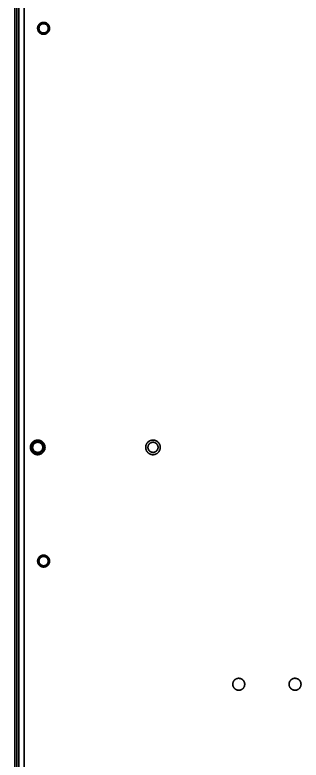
# Model space of a CAD drawing. Extents: x 5819 to 10669, y -850 to 3886.
# Drawn here: x 8371.6 to 8478.3, y 2911.4 to 3189.7 of the extents above; entities that cross this region are included whole.
import ezdxf

# ---------------------------------------------------------------- set-up
doc = ezdxf.new("R2010")
doc.units = 0
doc.header["$LTSCALE"] = 5
doc.layers.add('1', color=7, linetype='CONTINUOUS', true_color=0xffffff)

msp = doc.modelspace()

# ---------------------------------------------------------------- linework, layer by layer
at = {"layer": '1', "color": 7, "linetype": 'Continuous', "lineweight": 35}
for p, q in [((8373.07, 2751.53), (8373.07, 3749.53)), ((8371.57, 3748.53), (8371.57, 2734.53)), ((8372.25, 2737.53), (8372.25, 3745.53)), ((8375.07, 3703.26), (8375.07, 2864.39))]:
    msp.add_line(p, q, dxfattribs=at)
for points, knots in [([(8382.27, 3182.48), (8383, 3182.6), (8383.65, 3182.95), (8384.16, 3183.5), (8384.45, 3184.17), (8384.52, 3184.91), (8384.33, 3185.63), (8383.93, 3186.25), (8383.34, 3186.7), (8382.64, 3186.95), (8381.9, 3186.95), (8381.2, 3186.7), (8380.62, 3186.25), (8380.21, 3185.63), (8380.03, 3184.91), (8380.09, 3184.17), (8380.39, 3183.5), (8380.89, 3182.95), (8381.54, 3182.6), (8382.27, 3182.48)], [0, 0, 0.05263, 0.105262, 0.157895, 0.210526, 0.263159, 0.315791, 0.368421, 0.421053, 0.473684, 0.526315, 0.578947, 0.631578, 0.684208, 0.73684, 0.789473, 0.842104, 0.894738, 0.947368, 1, 1]), ([(8382.27, 3182.98), (8381.73, 3183.06), (8381.1, 3183.43), (8380.67, 3184.01), (8380.52, 3184.73), (8380.67, 3185.44), (8381.1, 3186.03), (8381.73, 3186.39), (8382.46, 3186.47), (8383.15, 3186.24), (8383.69, 3185.75), (8383.98, 3185.09), (8383.98, 3184.36), (8383.69, 3183.7), (8383.15, 3183.21), (8382.46, 3182.99), (8382.27, 3182.98)], [0, 0, 0.050146, 0.116795, 0.183445, 0.250094, 0.316743, 0.383388, 0.450038, 0.516685, 0.583332, 0.649984, 0.71663, 0.783276, 0.849926, 0.916575, 0.983223, 1, 1]), ([(8380.07, 3025.46), (8380.75, 3025.54), (8381.58, 3025.9), (8382.24, 3026.52), (8382.67, 3027.31), (8382.82, 3028.21), (8382.67, 3029.1), (8382.24, 3029.9), (8381.58, 3030.51), (8380.75, 3030.87), (8379.85, 3030.95), (8378.97, 3030.72), (8378.21, 3030.23), (8377.65, 3029.52), (8377.36, 3028.66), (8377.36, 3027.75), (8377.65, 3026.9), (8378.21, 3026.18), (8378.97, 3025.69), (8379.85, 3025.47), (8380.07, 3025.46)], [0, 0, 0.039547, 0.092171, 0.144794, 0.197418, 0.250043, 0.302669, 0.355292, 0.407915, 0.460539, 0.513165, 0.56579, 0.618414, 0.671037, 0.723664, 0.776289, 0.828912, 0.881538, 0.934162, 0.986786, 1, 1]), ([(8380.07, 3025.96), (8379.38, 3026.07), (8378.57, 3026.53), (8378.02, 3027.29), (8377.82, 3028.21), (8378.02, 3029.12), (8378.57, 3029.88), (8379.38, 3030.35), (8380.31, 3030.44), (8381.2, 3030.16), (8381.89, 3029.53), (8382.27, 3028.67), (8382.27, 3027.74), (8381.89, 3026.88), (8381.2, 3026.26), (8380.31, 3025.97), (8380.07, 3025.96)], [0, 0, 0.050145, 0.116794, 0.183444, 0.250093, 0.316738, 0.383385, 0.450034, 0.516682, 0.58333, 0.64998, 0.716629, 0.783277, 0.849927, 0.916576, 0.983222, 1, 1]), ([(8381.97, 3028.23), (8381.95, 3028.54), (8381.74, 3029.13), (8381.36, 3029.62), (8380.84, 3029.97), (8380.23, 3030.12), (8379.61, 3030.07), (8379.03, 3029.82), (8378.57, 3029.39), (8378.28, 3028.84), (8378.17, 3028.23), (8378.28, 3027.61), (8378.57, 3027.06), (8379.03, 3026.64), (8379.61, 3026.38), (8380.23, 3026.33), (8380.84, 3026.49), (8381.36, 3026.83), (8381.74, 3027.32), (8381.95, 3027.91), (8381.97, 3028.23)], [0, 0, 0.026401, 0.079023, 0.131646, 0.184267, 0.236889, 0.289511, 0.342133, 0.394756, 0.447378, 0.5, 0.552623, 0.605244, 0.657866, 0.710489, 0.763111, 0.815734, 0.868354, 0.920977, 0.973599, 1, 1]), ([(8423.07, 3025.46), (8423.75, 3025.54), (8424.58, 3025.9), (8425.24, 3026.52), (8425.67, 3027.31), (8425.82, 3028.21), (8425.67, 3029.1), (8425.24, 3029.9), (8424.58, 3030.51), (8423.75, 3030.87), (8422.85, 3030.95), (8421.97, 3030.72), (8421.21, 3030.23), (8420.65, 3029.52), (8420.36, 3028.66), (8420.36, 3027.75), (8420.65, 3026.9), (8421.21, 3026.18), (8421.97, 3025.69), (8422.85, 3025.47), (8423.07, 3025.46)], [0, 0, 0.039547, 0.092172, 0.144797, 0.19742, 0.250045, 0.30267, 0.355293, 0.407918, 0.460543, 0.513167, 0.565792, 0.618416, 0.671039, 0.723666, 0.776291, 0.828914, 0.88154, 0.934164, 0.986788, 1, 1]), ([(8423.07, 3030.11), (8422.61, 3030.07), (8422.03, 3029.82), (8421.57, 3029.39), (8421.28, 3028.84), (8421.17, 3028.23), (8421.28, 3027.61), (8421.57, 3027.06), (8422.03, 3026.64), (8422.61, 3026.38), (8423.23, 3026.33), (8423.84, 3026.49), (8424.36, 3026.83), (8424.74, 3027.32), (8424.95, 3027.91), (8424.95, 3028.54), (8424.74, 3029.13), (8424.36, 3029.62), (8423.84, 3029.97), (8423.23, 3030.12), (8423.07, 3030.11)], [0, 0, 0.039545, 0.09217, 0.144795, 0.197419, 0.250044, 0.302669, 0.355293, 0.407917, 0.460542, 0.513166, 0.565791, 0.618414, 0.671039, 0.723664, 0.776288, 0.828912, 0.881538, 0.934161, 0.986786, 1, 1]), ([(8382.27, 2983.48), (8383, 2983.6), (8383.65, 2983.95), (8384.16, 2984.5), (8384.45, 2985.17), (8384.52, 2985.91), (8384.33, 2986.63), (8383.93, 2987.25), (8383.34, 2987.7), (8382.64, 2987.95), (8381.9, 2987.95), (8381.2, 2987.7), (8380.62, 2987.25), (8380.21, 2986.63), (8380.03, 2985.91), (8380.09, 2985.17), (8380.39, 2984.5), (8380.89, 2983.95), (8381.54, 2983.6), (8382.27, 2983.48)], [0, 0, 0.052631, 0.105262, 0.157895, 0.210523, 0.263155, 0.315791, 0.368421, 0.421053, 0.473684, 0.526315, 0.578946, 0.631578, 0.684208, 0.736844, 0.789477, 0.842103, 0.894737, 0.947367, 1, 1]), ([(8382.27, 2983.98), (8381.73, 2984.06), (8381.1, 2984.43), (8380.67, 2985.01), (8380.52, 2985.73), (8380.67, 2986.44), (8381.1, 2987.03), (8381.73, 2987.39), (8382.46, 2987.47), (8383.15, 2987.24), (8383.69, 2986.75), (8383.98, 2986.09), (8383.98, 2985.36), (8383.69, 2984.7), (8383.15, 2984.21), (8382.46, 2983.99), (8382.27, 2983.98)], [0, 0, 0.050146, 0.116795, 0.183445, 0.250094, 0.316743, 0.383388, 0.450038, 0.516685, 0.583332, 0.649984, 0.71663, 0.783276, 0.849926, 0.916575, 0.983223, 1, 1]), ([(8455.07, 2937.48), (8455.63, 2937.54), (8456.3, 2937.84), (8456.85, 2938.34), (8457.2, 2939), (8457.32, 2939.73), (8457.2, 2940.46), (8456.85, 2941.11), (8456.3, 2941.61), (8455.63, 2941.91), (8454.89, 2941.97), (8454.17, 2941.79), (8453.55, 2941.38), (8453.09, 2940.8), (8452.85, 2940.1), (8452.85, 2939.36), (8453.09, 2938.66), (8453.55, 2938.07), (8454.17, 2937.67), (8454.89, 2937.48), (8455.07, 2937.48)], [0, 0, 0.03955, 0.092172, 0.144796, 0.197419, 0.250045, 0.30267, 0.355297, 0.407921, 0.460545, 0.51317, 0.565795, 0.618418, 0.67104, 0.723666, 0.77629, 0.828916, 0.881538, 0.934164, 0.986788, 1, 1]), ([(8476.07, 2937.48), (8476.63, 2937.54), (8477.3, 2937.84), (8477.85, 2938.34), (8478.2, 2939), (8478.32, 2939.73), (8478.2, 2940.46), (8477.85, 2941.11), (8477.3, 2941.61), (8476.63, 2941.91), (8475.89, 2941.97), (8475.17, 2941.79), (8474.55, 2941.38), (8474.09, 2940.8), (8473.85, 2940.1), (8473.85, 2939.36), (8474.09, 2938.66), (8474.55, 2938.07), (8475.17, 2937.67), (8475.89, 2937.48), (8476.07, 2937.48)], [0, 0, 0.03955, 0.09217, 0.144796, 0.197418, 0.250044, 0.30267, 0.355296, 0.407922, 0.460544, 0.513169, 0.565794, 0.618417, 0.671041, 0.723666, 0.776289, 0.828914, 0.881538, 0.934164, 0.986788, 1, 1])]:
    msp.add_open_spline(points, degree=1, knots=knots, dxfattribs=at)

doc.saveas('drawing.dxf')
